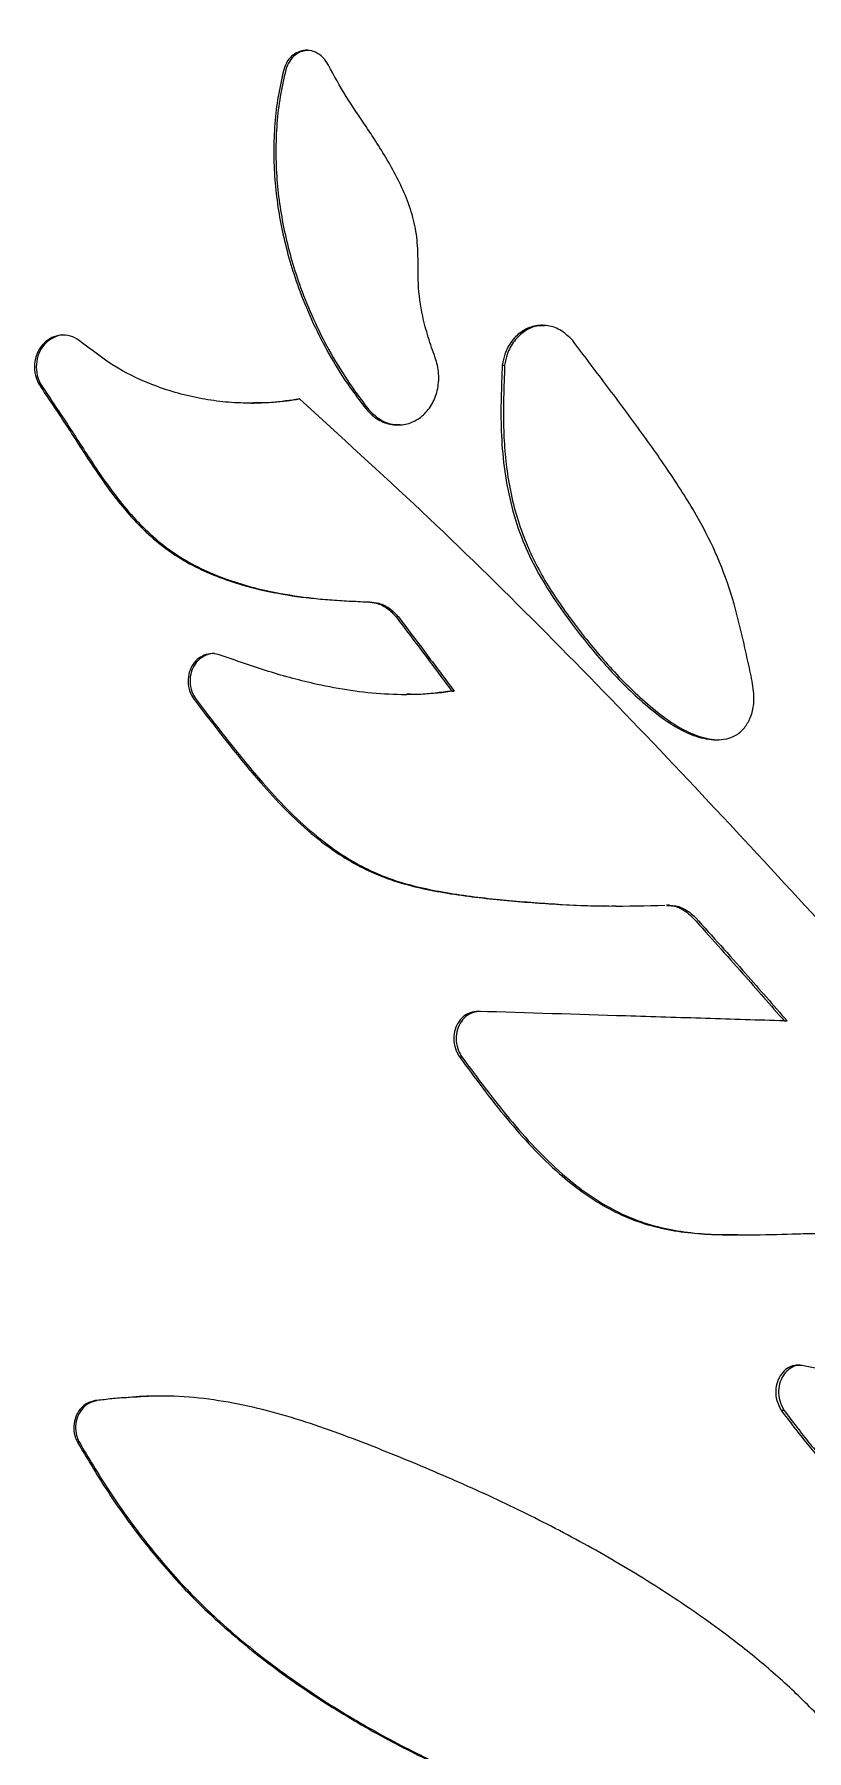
# Model space of a CAD drawing. Header units: millimetres. Extents: x 8 to 867, y 8 to 585.
# Drawn here: x 364.23 to 371.1, y 220 to 235.26 of the extents above; entities that cross this region are included whole.
import ezdxf

# ---------------------------------------------------------------- set-up
doc = ezdxf.new("R2010")
doc.units = ezdxf.units.MM
doc.layers.add('OUTLINE', color=7, linetype='Continuous', lineweight=25)

msp = doc.modelspace()

# ---------------------------------------------------------------- linework, layer by layer
at = {"layer": 'OUTLINE'}
for p, q in [((368.38962, 232.32055), (368.41141, 232.32055)), ((366.16127, 231.98125), (366.18005, 231.98125)), ((367.52119, 229.38992), (367.54213, 229.38992)), ((367.94105, 229.42158), (367.96202, 229.42158)), ((369.87626, 227.51715), (369.8486, 227.51715)), ((370.89682, 226.48858), (370.92215, 226.48858)), ((368.01023, 226.1695), (368.03117, 226.1695)), ((364.77199, 223.1141), (364.78791, 223.1141)), ((370.8677, 223.02847), (370.89281, 223.02847)), ((364.61172, 222.74831), (364.62739, 222.74831))]:
    msp.add_line(p, q, dxfattribs=at)
for points, knots in [([(376.97281, 233.66727), (376.67257, 234.03626), (376.12461, 234.70969), (375.29259, 235.67512), (374.49004, 236.5635), (373.68371, 237.40206), (372.8771, 238.19152), (372.07534, 238.93685), (371.38553, 239.54657), (370.81779, 240.02515), (370.37654, 240.37086), (369.91763, 240.70007), (369.43348, 240.99626), (368.9257, 241.25666), (368.57373, 241.40139), (368.39782, 241.47373)], [0, 0, 0, 0, 0.12528843, 0.22866144, 0.33204864, 0.43541004, 0.52834286, 0.62129234, 0.7142231, 0.76130199, 0.80838648, 0.85544177, 0.9035954, 0.95181769, 1, 1, 1, 1]), ([(366.84451, 234.98723), (366.82998, 235.01108), (366.8009, 235.05883), (366.73402, 235.10516), (366.66114, 235.12372), (366.5904, 235.11417), (366.52857, 235.08031), (366.4759, 235.02393), (366.45749, 234.97304), (366.44759, 234.94569)], [0, 0, 0, 0, 0.15012286, 0.30058474, 0.44184569, 0.57468814, 0.70668748, 0.84234334, 1, 1, 1, 1]), ([(366.66969, 235.11797), (366.64967, 235.11675), (366.60669, 235.11413), (366.54751, 235.07981), (366.49478, 235.02394), (366.47637, 234.973), (366.4665, 234.94569)], [0, 0, 0, 0, 0.21332161, 0.45805176, 0.70938355, 1, 1, 1, 1]), ([(366.44759, 234.94569), (366.42985, 234.86733), (366.39436, 234.71062), (366.36582, 234.467), (366.35601, 234.21883), (366.36602, 233.97015), (366.39397, 233.7253), (366.4388, 233.48381), (366.5001, 233.24424), (366.58325, 232.98961), (366.69147, 232.72434), (366.8295, 232.44972), (366.98821, 232.18414), (367.11179, 232.01885), (367.17358, 231.9362)], [0, 0, 0, 0, 0.07575036, 0.15150399, 0.22964968, 0.30780623, 0.38345266, 0.45910611, 0.53643062, 0.61375768, 0.70889902, 0.804046, 0.90202404, 1, 1, 1, 1]), ([(366.4665, 234.94569), (366.44874, 234.86745), (366.41324, 234.71098), (366.38464, 234.46774), (366.37475, 234.21993), (366.38465, 233.9716), (366.41248, 233.72709), (366.45717, 233.48594), (366.51831, 233.24669), (366.60139, 232.99201), (366.70973, 232.72632), (366.84818, 232.45097), (367.00743, 232.18472), (367.13146, 232.01904), (367.19348, 231.9362)], [0, 0, 0, 0, 0.07562774, 0.15125784, 0.2292777, 0.30730713, 0.38283227, 0.45836275, 0.535562, 0.61276463, 0.70814152, 0.80352366, 0.90176231, 1, 1, 1, 1]), ([(367.79461, 232.38485), (367.7731, 232.44578), (367.73008, 232.56759), (367.67178, 232.78584), (367.63665, 233.04214), (367.64628, 233.302), (367.62424, 233.53476), (367.56913, 233.73327), (367.49053, 233.92187), (367.39571, 234.10138), (367.29024, 234.27362), (367.15851, 234.47529), (366.99865, 234.70516), (366.89585, 234.89328), (366.84451, 234.98723)], [0, 0, 0, 0, 0.06837091, 0.13669433, 0.23824169, 0.33942752, 0.41158811, 0.48378511, 0.55588443, 0.62790766, 0.69989066, 0.77185241, 0.88605501, 1, 1, 1, 1]), ([(364.64883, 232.52557), (364.62424, 232.54283), (364.575, 232.57739), (364.48768, 232.59238), (364.40388, 232.57703), (364.33031, 232.53363), (364.27255, 232.46572), (364.23654, 232.37762), (364.22906, 232.27732), (364.24996, 232.18739), (364.27947, 232.13941), (364.29097, 232.1207)], [0, 0, 0, 0, 0.11292013, 0.22613917, 0.33285688, 0.44003265, 0.55106455, 0.66787902, 0.79139994, 0.91867926, 1, 1, 1, 1]), ([(364.5034, 232.58705), (364.50293, 232.58714), (364.4753, 232.59236), (364.41903, 232.57455), (364.34562, 232.53405), (364.28771, 232.46508), (364.25181, 232.3771), (364.2445, 232.27673), (364.26555, 232.18707), (364.295, 232.13928), (364.30645, 232.1207)], [0, 0, 0, 0, 0.002409084, 0.140329221, 0.278860804, 0.42226364, 0.572945831, 0.732057524, 0.895860625, 1, 1, 1, 1]), ([(369.01636, 232.53769), (368.98422, 232.56971), (368.91988, 232.6338), (368.79681, 232.67784), (368.67375, 232.67442), (368.56195, 232.62562), (368.47069, 232.53789), (368.412, 232.4308), (368.39622, 232.35304), (368.38962, 232.32055)], [0, 0, 0, 0, 0.15318019, 0.30666727, 0.45260026, 0.59412179, 0.73879228, 0.89087427, 1, 1, 1, 1]), ([(368.76603, 232.66874), (368.7425, 232.66944), (368.67968, 232.67132), (368.58372, 232.62413), (368.49221, 232.53778), (368.43367, 232.43026), (368.41794, 232.35275), (368.41141, 232.32055)], [0, 0, 0, 0, 0.13436907, 0.35879089, 0.58810334, 0.82890033, 1, 1, 1, 1]), ([(366.58707, 232.01885), (366.50514, 232.0067), (366.34051, 231.9823), (366.10296, 231.97857), (365.87873, 231.99447), (365.66759, 232.02829), (365.45678, 232.08152), (365.21026, 232.16954), (364.93164, 232.30567), (364.7439, 232.45165), (364.64883, 232.52557)], [0, 0, 0, 0, 0.12306699, 0.24729939, 0.35034827, 0.45338959, 0.55954982, 0.66569647, 0.83071454, 1, 1, 1, 1]), ([(368.38962, 232.32055), (368.38587, 232.22318), (368.37836, 232.02851), (368.3774, 231.72625), (368.40176, 231.4142), (368.4593, 231.09687), (368.5505, 230.79738), (368.67703, 230.52336), (368.8259, 230.27381), (369.0282, 229.98809), (369.2353, 229.73022), (369.44603, 229.50212), (369.61697, 229.33919), (369.80021, 229.18619), (369.98843, 229.06475), (370.14929, 229.00366), (370.27011, 228.98626), (370.36559, 228.98944), (370.46297, 229.01833), (370.54419, 229.08891), (370.60099, 229.18853), (370.62795, 229.29452), (370.62761, 229.39803), (370.61081, 229.52134), (370.5754, 229.67641), (370.51938, 229.92999), (370.443, 230.24744), (370.30996, 230.61508), (370.12048, 230.99165), (369.87648, 231.3707), (369.59836, 231.7662), (369.30764, 232.15145), (369.11343, 232.40897), (369.01636, 232.53769)], [0, 0, 0, 0, 0.0342933, 0.06856745, 0.1061611, 0.14385083, 0.18134405, 0.21574595, 0.25030538, 0.28483144, 0.34154633, 0.36994785, 0.39834128, 0.42864054, 0.45883843, 0.48297498, 0.495161, 0.50732263, 0.52128338, 0.53535321, 0.54813719, 0.56339023, 0.57381934, 0.58428358, 0.60693057, 0.62959034, 0.67544166, 0.72141305, 0.76716969, 0.8252983, 0.88349188, 0.94176394, 1, 1, 1, 1]), ([(367.17358, 231.9362), (367.20491, 231.90311), (367.26764, 231.83685), (367.39065, 231.78738), (367.51585, 231.78426), (367.6316, 231.82673), (367.7282, 231.90898), (367.79797, 232.02554), (367.8312, 232.16745), (367.8239, 232.29262), (367.80159, 232.36289), (367.79461, 232.38485)], [0, 0, 0, 0, 0.11792687, 0.23605583, 0.3490239, 0.45956941, 0.57183319, 0.68893113, 0.81278488, 0.9414895, 1, 1, 1, 1]), ([(368.41141, 232.32055), (368.40764, 232.22327), (368.40012, 232.02859), (368.39939, 231.75445), (368.4158, 231.49899), (368.44794, 231.26104), (368.50157, 231.02433), (368.57505, 230.80023), (368.66504, 230.59316), (368.76832, 230.40169), (368.8864, 230.21856), (369.06362, 229.97301), (369.25551, 229.73328), (369.46579, 229.50596), (369.63552, 229.34312), (369.81932, 229.19168), (370.00753, 229.06626), (370.17033, 229.00599), (370.27265, 228.9873), (370.31306, 228.98983), (370.32295, 228.99044)], [0, 0, 0, 0, 0.06862614, 0.13732611, 0.19282832, 0.24831038, 0.30564877, 0.36298242, 0.4140663, 0.46515903, 0.51762521, 0.570116, 0.6834083, 0.74002607, 0.79685765, 0.85700453, 0.91793127, 0.96737024, 0.99200821, 1, 1, 1, 1]), ([(364.29097, 232.1207), (364.36909, 232.00527), (364.52535, 231.77438), (364.74747, 231.42014), (364.95607, 231.12588), (365.15539, 230.89902), (365.33482, 230.73388), (365.5319, 230.59427), (365.74377, 230.48466), (365.96375, 230.39837), (366.22378, 230.32288), (366.52292, 230.26526), (366.85891, 230.22844), (367.0822, 230.2195), (367.19382, 230.21503)], [0, 0, 0, 0, 0.10953668, 0.21911155, 0.32845015, 0.39315678, 0.4580133, 0.52254364, 0.58699018, 0.65166279, 0.71623927, 0.81069574, 0.90536688, 1, 1, 1, 1]), ([(364.30645, 232.1207), (364.38479, 232.00511), (364.5415, 231.7739), (364.76427, 231.41915), (364.97353, 231.12456), (365.17353, 230.8976), (365.35357, 230.73251), (365.55124, 230.59306), (365.76363, 230.48365), (365.98409, 230.39758), (366.24432, 230.32239), (366.54341, 230.26505), (366.87909, 230.2284), (367.10216, 230.21949), (367.21368, 230.21503)], [0, 0, 0, 0, 0.109630536, 0.219299839, 0.328729033, 0.393486205, 0.458393692, 0.52297643, 0.58746322, 0.652174824, 0.716791149, 0.811065375, 0.905551442, 1, 1, 1, 1]), ([(366.58936, 232.01674), (366.51302, 232.00487), (366.37764, 231.9838), (366.23972, 231.98386), (366.17957, 231.98389)], [0, 0, 0, 0, 0.56389448, 1, 1, 1, 1]), ([(378.76761, 217.82957), (378.58902, 218.05834), (378.23165, 218.51609), (377.71107, 219.24763), (377.19605, 219.99807), (376.62816, 220.8516), (375.98759, 221.78598), (375.25172, 222.77966), (374.44486, 223.77817), (373.56435, 224.77978), (372.62811, 225.81316), (371.68153, 226.85851), (370.71867, 227.91138), (369.73429, 228.96238), (368.72169, 230.00557), (367.67751, 231.02916), (366.95055, 231.68895), (366.58707, 232.01885)], [0, 0, 0, 0, 0.049803684, 0.099655533, 0.149550112, 0.199412003, 0.266158932, 0.332917686, 0.39964779, 0.474249034, 0.548852402, 0.623612874, 0.698374335, 0.773659633, 0.848943119, 0.924472109, 1, 1, 1, 1]), ([(367.19348, 231.9362), (367.22487, 231.90353), (367.2877, 231.83812), (367.39355, 231.79016), (367.45918, 231.79239), (367.48206, 231.79317)], [0, 0, 0, 0, 0.39409068, 0.78884364, 1, 1, 1, 1]), ([(367.19382, 230.21503), (367.22018, 230.21215), (367.2842, 230.20516), (367.37872, 230.1575), (367.43084, 230.09923), (367.45623, 230.07083)], [0, 0, 0, 0, 0.26413432, 0.64139347, 1, 1, 1, 1]), ([(367.21368, 230.21503), (367.24004, 230.21216), (367.30415, 230.20518), (367.39881, 230.15755), (367.45105, 230.09923), (367.47649, 230.07083)], [0, 0, 0, 0, 0.26381987, 0.64151619, 1, 1, 1, 1]), ([(367.45623, 230.07083), (367.4975, 230.01567), (367.58002, 229.90535), (367.74173, 229.68892), (367.86194, 229.52768), (367.94105, 229.42158)], [0, 0, 0, 0, 0.25482673, 0.5096518, 1, 1, 1, 1]), ([(367.47649, 230.07083), (367.51779, 230.0157), (367.60039, 229.90545), (367.76233, 229.68902), (367.88275, 229.52775), (367.96202, 229.42158)], [0, 0, 0, 0, 0.25467636, 0.50935273, 1, 1, 1, 1]), ([(365.88385, 229.74239), (365.86001, 229.74826), (365.81232, 229.76), (365.73982, 229.74433), (365.67666, 229.70557), (365.62825, 229.6453), (365.59954, 229.56886), (365.59554, 229.48284), (365.61491, 229.40373), (365.64261, 229.36123), (365.65424, 229.34339)], [0, 0, 0, 0, 0.12280613, 0.24567441, 0.36773087, 0.49204317, 0.62198058, 0.75702591, 0.898037, 1, 1, 1, 1]), ([(365.83147, 229.75416), (365.83091, 229.75426), (365.80635, 229.75848), (365.75718, 229.74263), (365.69394, 229.7058), (365.64547, 229.6448), (365.61684, 229.56842), (365.61299, 229.48237), (365.63246, 229.40348), (365.66013, 229.36113), (365.67171, 229.34339)], [0, 0, 0, 0, 0.00331811, 0.14328495, 0.28232163, 0.42380998, 0.57151115, 0.7248156, 0.88477179, 1, 1, 1, 1]), ([(367.94105, 229.42158), (367.84289, 229.40965), (367.64557, 229.38566), (367.34509, 229.39077), (367.04392, 229.42167), (366.69917, 229.48679), (366.31122, 229.59133), (366.02654, 229.69195), (365.88385, 229.74239)], [0, 0, 0, 0, 0.14401695, 0.28947685, 0.43342568, 0.57827454, 0.7886072, 1, 1, 1, 1]), ([(367.96202, 229.42158), (367.86397, 229.40822), (367.72484, 229.38926), (367.58333, 229.39262), (367.54154, 229.39362)], [0, 0, 0, 0, 0.704726486, 1, 1, 1, 1]), ([(365.65424, 229.34339), (365.75019, 229.21835), (365.94206, 228.9683), (366.20797, 228.64136), (366.45754, 228.36868), (366.68954, 228.15196), (366.92171, 227.97704), (367.14955, 227.84527), (367.3705, 227.74947), (367.60235, 227.68163), (367.92753, 227.6161), (368.34139, 227.56503), (368.84126, 227.52509), (369.33978, 227.50564), (369.66895, 227.51305), (369.83356, 227.51675)], [0, 0, 0, 0, 0.09230139, 0.18456881, 0.24743747, 0.310365, 0.37304036, 0.42153743, 0.47001885, 0.52074905, 0.57152789, 0.6780397, 0.78462296, 0.89229238, 1, 1, 1, 1]), ([(365.67171, 229.34339), (365.76775, 229.21842), (365.95978, 228.96852), (366.22592, 228.6418), (366.47562, 228.36928), (366.7077, 228.15269), (366.94001, 227.97776), (367.1681, 227.84585), (367.38945, 227.74984), (367.62172, 227.68187), (367.94751, 227.61626), (368.36227, 227.56474), (368.86279, 227.52644), (369.20974, 227.50859), (369.38841, 227.51106), (369.40189, 227.51124)], [0, 0, 0, 0, 0.10232158, 0.20460245, 0.27429108, 0.34404415, 0.41351762, 0.4673769, 0.52121905, 0.57755741, 0.63395013, 0.75225779, 0.87064536, 0.99023795, 1, 1, 1, 1]), ([(369.84874, 227.51559), (369.86853, 227.51496), (369.92447, 227.5132), (370.00905, 227.47739), (370.06122, 227.42829), (370.08514, 227.40578)], [0, 0, 0, 0, 0.22880014, 0.64653311, 1, 1, 1, 1]), ([(369.87253, 227.51559), (369.89231, 227.51497), (369.94834, 227.51321), (370.03304, 227.47742), (370.08534, 227.42828), (370.10928, 227.40578)], [0, 0, 0, 0, 0.22841639, 0.64671747, 1, 1, 1, 1]), ([(370.08514, 227.40578), (370.15945, 227.32319), (370.30808, 227.15802), (370.57922, 226.85255), (370.77443, 226.62884), (370.89682, 226.48858)], [0, 0, 0, 0, 0.27167779, 0.54335979, 1, 1, 1, 1]), ([(370.10928, 227.40578), (370.18365, 227.32326), (370.33238, 227.1582), (370.60392, 226.85274), (370.79947, 226.62897), (370.92215, 226.48858)], [0, 0, 0, 0, 0.27147539, 0.54295698, 1, 1, 1, 1]), ([(368.17549, 226.57343), (368.15169, 226.5714), (368.10412, 226.56733), (368.04079, 226.52841), (367.99187, 226.46969), (367.96225, 226.39361), (367.95673, 226.30816), (367.97426, 226.22968), (367.99963, 226.18723), (368.01023, 226.1695)], [0, 0, 0, 0, 0.14171559, 0.28337732, 0.42694754, 0.57488478, 0.72910297, 0.88685264, 1, 1, 1, 1]), ([(368.19669, 226.57343), (368.17283, 226.57139), (368.12513, 226.56731), (368.06163, 226.52829), (368.01264, 226.46944), (367.98305, 226.39328), (367.97763, 226.30785), (367.99523, 226.22951), (368.02059, 226.18717), (368.03117, 226.1695)], [0, 0, 0, 0, 0.1420205, 0.28399123, 0.42778974, 0.5757521, 0.7297953, 0.88724105, 1, 1, 1, 1]), ([(370.89682, 226.48858), (370.66425, 226.49598), (370.1991, 226.51079), (369.29651, 226.53909), (368.61514, 226.55996), (368.17549, 226.57343)], [0, 0, 0, 0, 0.26185655, 0.52371253, 1, 1, 1, 1]), ([(368.01023, 226.1695), (368.0784, 226.07644), (368.21487, 225.89015), (368.428, 225.61909), (368.65374, 225.36174), (368.87764, 225.14326), (369.09848, 224.96589), (369.31208, 224.82838), (369.53754, 224.72033), (369.77225, 224.64853), (370.01069, 224.60606), (370.29968, 224.58461), (370.63617, 224.58555), (370.95484, 224.59479), (371.27194, 224.60198), (371.58726, 224.60685), (371.93867, 224.58347), (372.26011, 224.52206), (372.45504, 224.47508), (372.55254, 224.45159)], [0, 0, 0, 0, 0.061576503, 0.123257472, 0.184776959, 0.246135007, 0.293425882, 0.340822064, 0.388002957, 0.435227031, 0.482647698, 0.530006202, 0.607014786, 0.684053288, 0.722522801, 0.799647136, 0.87667388, 0.938319104, 1, 1, 1, 1]), ([(368.03117, 226.1695), (368.09954, 226.07631), (368.23639, 225.88976), (368.45015, 225.61837), (368.67655, 225.36076), (368.90112, 225.14209), (369.12265, 224.9647), (369.33692, 224.82727), (369.56303, 224.71946), (369.79834, 224.64782), (370.03724, 224.60609), (370.26576, 224.58779), (370.41285, 224.58849), (370.48078, 224.58881)], [0, 0, 0, 0, 0.10789444, 0.2159701, 0.32376385, 0.43127372, 0.51415998, 0.59723298, 0.67992706, 0.76268482, 0.84578557, 0.92878062, 1, 1, 1, 1]), ([(371.05371, 223.42535), (371.03091, 223.42705), (370.98532, 223.43043), (370.92081, 223.40188), (370.86797, 223.35164), (370.8318, 223.28173), (370.81748, 223.1995), (370.82602, 223.10935), (370.85337, 223.05627), (370.8677, 223.02847)], [0, 0, 0, 0, 0.13504234, 0.27005877, 0.40625171, 0.54550222, 0.68946576, 0.83739888, 1, 1, 1, 1]), ([(371.05469, 223.42516), (371.04008, 223.426), (371.00266, 223.42814), (370.9459, 223.40142), (370.8929, 223.35149), (370.85675, 223.28133), (370.84252, 223.1991), (370.85117, 223.10909), (370.87851, 223.05615), (370.89281, 223.02847)], [0, 0, 0, 0, 0.09108945, 0.23333972, 0.37678595, 0.52327228, 0.67450144, 0.82975494, 1, 1, 1, 1]), ([(373.92092, 222.85162), (373.67967, 222.90129), (373.19717, 223.00064), (372.47504, 223.14593), (371.7616, 223.28749), (371.28972, 223.37939), (371.05371, 223.42535)], [0, 0, 0, 0, 0.259855862, 0.519711941, 0.759784672, 1, 1, 1, 1]), ([(372.73461, 217.43523), (372.68588, 217.59871), (372.58828, 217.92609), (372.41546, 218.40626), (372.21461, 218.87172), (371.98354, 219.30089), (371.72415, 219.6899), (371.44632, 220.04413), (371.14469, 220.37397), (370.82328, 220.67909), (370.42792, 221.00339), (369.95448, 221.33989), (369.40079, 221.68549), (368.82721, 221.99962), (368.23744, 222.28659), (367.63446, 222.54889), (367.11637, 222.75535), (366.68675, 222.91101), (366.34708, 223.01391), (366.00139, 223.09433), (365.65111, 223.1454), (365.3277, 223.15838), (365.03489, 223.14046), (364.85964, 223.12289), (364.77199, 223.1141)], [0, 0, 0, 0, 0.0464648, 0.09304765, 0.13950703, 0.18580313, 0.22819073, 0.27075031, 0.31341409, 0.3560582, 0.39851687, 0.46189503, 0.52538245, 0.58899537, 0.65268539, 0.71635099, 0.77984821, 0.81378652, 0.84788336, 0.88192992, 0.91582009, 0.94958429, 0.97478612, 1, 1, 1, 1]), ([(365.30709, 223.15241), (365.22158, 223.14866), (365.04845, 223.14106), (364.87546, 223.12316), (364.78791, 223.1141)], [0, 0, 0, 0, 0.49388613, 1, 1, 1, 1]), ([(364.77199, 223.1141), (364.747, 223.10706), (364.69701, 223.09297), (364.63662, 223.03996), (364.59538, 222.96986), (364.57829, 222.88737), (364.58542, 222.81017), (364.60418, 222.76603), (364.61172, 222.74831)], [0, 0, 0, 0, 0.17280641, 0.34566818, 0.51807722, 0.69539525, 0.87767994, 1, 1, 1, 1]), ([(364.78791, 223.1141), (364.76286, 223.10705), (364.71276, 223.09295), (364.65223, 223.03986), (364.61095, 222.96966), (364.59391, 222.88715), (364.6011, 222.81003), (364.61986, 222.76598), (364.62739, 222.74831)], [0, 0, 0, 0, 0.17310982, 0.34627147, 0.51882866, 0.69604402, 0.87804394, 1, 1, 1, 1]), ([(370.8677, 223.02847), (370.94378, 222.92724), (371.09623, 222.72441), (371.3458, 222.44374), (371.61156, 222.1863), (371.92337, 221.94033), (372.28218, 221.718), (372.68229, 221.52069), (373.10537, 221.35907), (373.54734, 221.23464), (374.00513, 221.15126), (374.45964, 221.11037), (374.82928, 221.11295), (375.04577, 221.12592), (375.1155, 221.1301)], [0, 0, 0, 0, 0.07002296, 0.14029405, 0.21041806, 0.28023936, 0.37030547, 0.46063209, 0.5508084, 0.65099614, 0.75152204, 0.85210176, 0.95236427, 1, 1, 1, 1]), ([(370.89281, 223.02847), (370.96896, 222.9273), (371.12152, 222.72461), (371.37123, 222.44412), (371.6371, 222.18686), (371.94912, 221.94096), (372.30824, 221.71864), (372.70878, 221.52122), (373.13255, 221.35957), (373.57566, 221.23435), (374.03435, 221.153), (374.38945, 221.11498), (374.58791, 221.11745), (374.63678, 221.11806)], [0, 0, 0, 0, 0.07901531, 0.15831068, 0.23743995, 0.31622857, 0.41796264, 0.51998998, 0.62184769, 0.73522867, 0.84899175, 0.96281688, 1, 1, 1, 1]), ([(364.61172, 222.74831), (364.69758, 222.60355), (364.86958, 222.31355), (365.16257, 221.90325), (365.4825, 221.51707), (365.86377, 221.13505), (366.30946, 220.76856), (366.81378, 220.41894), (367.33783, 220.11078), (367.89126, 219.83515), (368.46531, 219.57965), (369.04976, 219.31625), (369.62384, 219.03786), (370.18442, 218.7213), (370.72401, 218.35494), (371.24441, 217.94805), (371.74214, 217.51005), (372.05474, 217.19528), (372.21092, 217.03802)], [0, 0, 0, 0, 0.04975319, 0.09966836, 0.14950744, 0.19915722, 0.26146906, 0.3240027, 0.38662864, 0.44906677, 0.51695789, 0.58490006, 0.65275744, 0.72053274, 0.79031045, 0.86021348, 0.93016159, 1, 1, 1, 1]), ([(364.62739, 222.74831), (364.71334, 222.60361), (364.88551, 222.31373), (365.17875, 221.90363), (365.4989, 221.51765), (365.88057, 221.13569), (366.32683, 220.76914), (366.83194, 220.4194), (367.35678, 220.11118), (367.91102, 219.83547), (368.48591, 219.57998), (369.07124, 219.31659), (369.64621, 219.03823), (370.20768, 218.72169), (370.74817, 218.3553), (371.26947, 217.94834), (371.7681, 217.51024), (372.08127, 217.19535), (372.23774, 217.03802)], [0, 0, 0, 0, 0.04970317, 0.09956778, 0.1493574, 0.1989573, 0.26128274, 0.32382988, 0.38646936, 0.44892164, 0.51683217, 0.58479375, 0.65267109, 0.72046626, 0.79026036, 0.8601801, 0.93014469, 1, 1, 1, 1])]:
    msp.add_open_spline(points, degree=3, knots=knots, dxfattribs=at)

doc.saveas('drawing.dxf')
